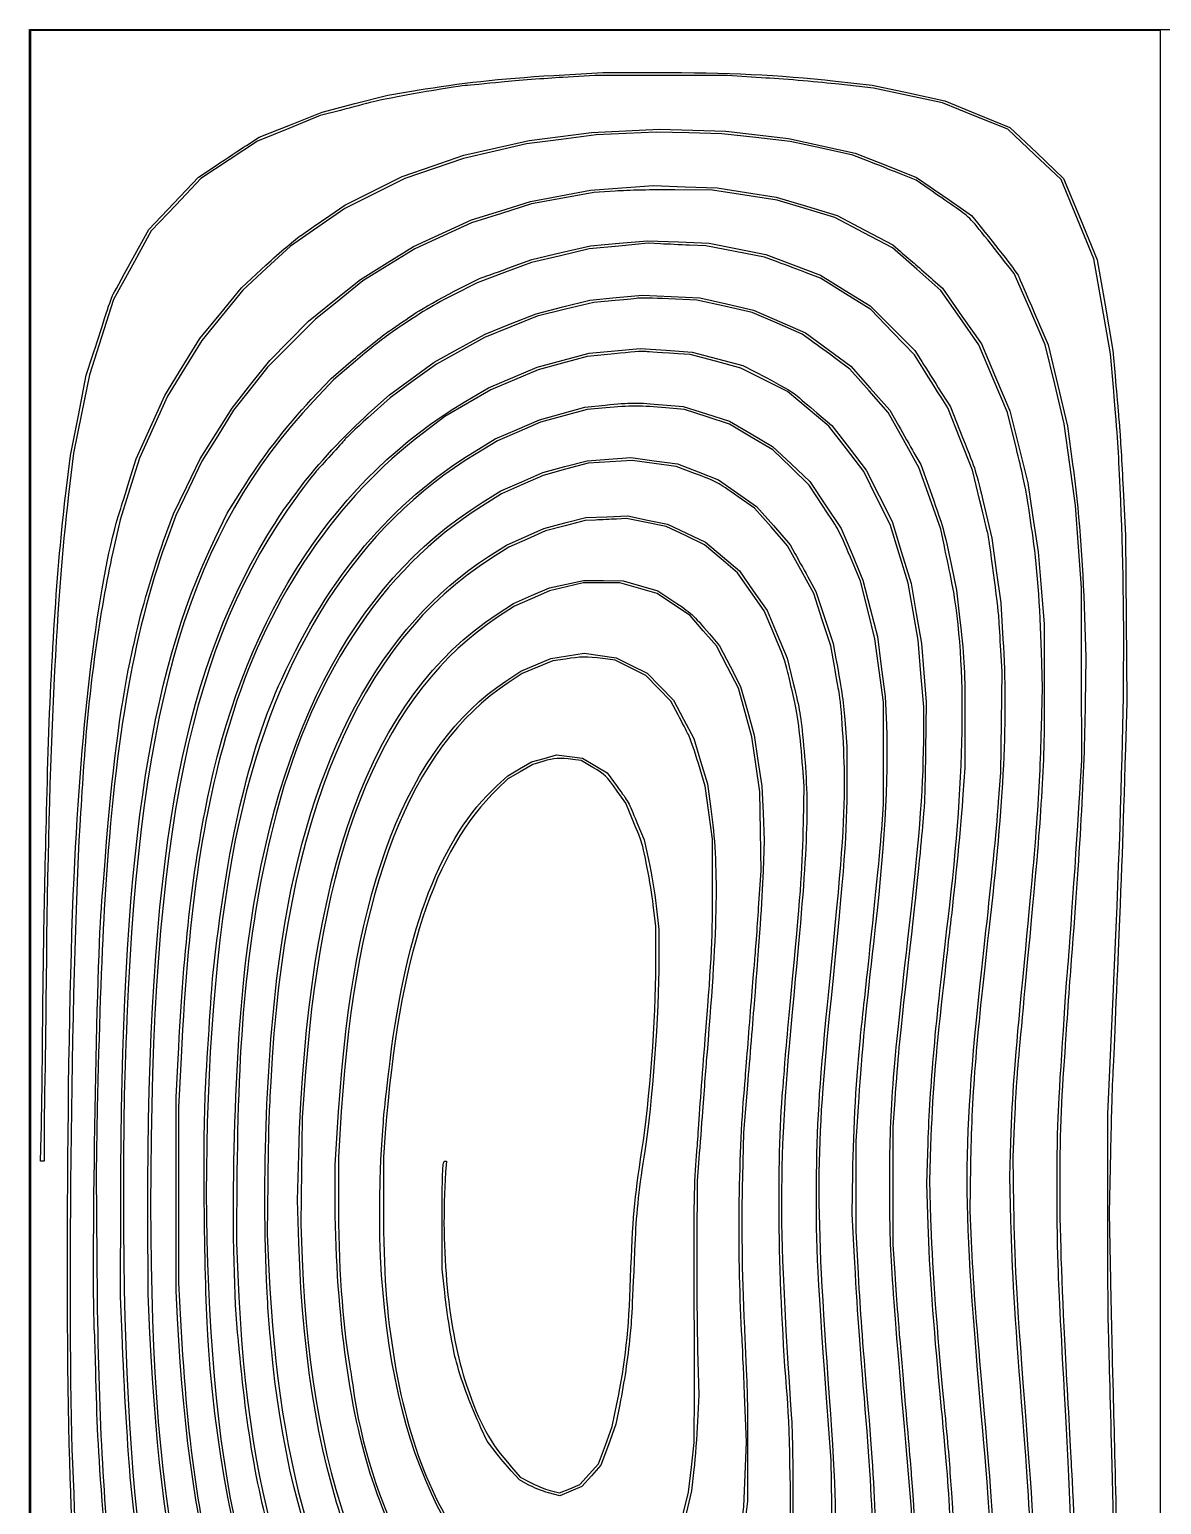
# Model space of a CAD drawing. Header units: millimetres. Extents: x 0 to 590, y -1 to 589.
# Drawn here: x 0.1 to 295.1, y 204.7 to 589.2 of the extents above; entities that cross this region are included whole.
import ezdxf

# ---------------------------------------------------------------- set-up
doc = ezdxf.new("R2010")
doc.units = ezdxf.units.MM
doc.layers.add('Image', color=7, linetype='CONTINUOUS')

msp = doc.modelspace()

# ---------------------------------------------------------------- linework, layer by layer
at = {"layer": 'Image', "color": 7}
for points in [[(0.145482, 294.206687), (0.145482, 589.206674), (295.145481, 589.206674), (590.145441, 589.206674), (590.145441, 294.206687), (590.145441, -0.7933), (295.145481, -0.7933), (0.145482, -0.7933)], [(294.850471, 294.206687), (294.850471, 588.911664), (147.645475, 588.911664), (0.440492, 588.911664), (0.440492, 294.206687), (0.440492, -0.49829), (147.645475, -0.49829), (294.850471, -0.49829)]]:
    msp.add_lwpolyline(points, close=True, dxfattribs=at)
for points in [[(192.04298, 576.563614), (182.01297, 577.181415), (164.75547, 577.198348), (147.497969, 577.215282), (139.09049, 576.712442)], [(139.532847, 577.419963), (149.562857, 577.998184), (162.985354, 577.998184)], [(56.686938, 558.987423), (59.981001, 561.100306), (68.191921, 564.382277), (76.402841, 567.664248), (84.957852, 569.890135), (93.512863, 572.116048), (103.247863, 573.700955)], [(210.185353, 575.744279), (219.772858, 574.693963), (229.212848, 572.660772), (238.652863, 570.627581), (247.12252, 567.158021), (255.592176, 563.68846), (262.619747, 557.023263), (269.647295, 550.358038), (274.010168, 539.781928), (278.373015, 529.205792), (280.423536, 517.38963), (282.47403, 505.573471), (283.052991, 498.935975)], [(282.599178, 495.986505), (281.865832, 504.689022), (279.695508, 517.079009), (277.525158, 529.469026), (273.247163, 539.777668), (268.969141, 550.086311), (262.042347, 556.643533), (255.115741, 563.200622), (246.589358, 566.630892), (238.062975, 570.061161), (229.065475, 571.983836), (220.067975, 573.90651), (211.070464, 574.926161)], [(81.15833, 568.121448), (75.883702, 566.747546), (67.735832, 563.412791), (59.587989, 560.078036), (52.206458, 555.222059), (44.824901, 550.366081), (38.337661, 543.539382), (31.850396, 536.712709), (26.945735, 527.780878), (22.041049, 518.849045), (18.901741, 509.04028), (15.762407, 499.231541), (13.699398, 488.980289), (11.636362, 478.729047), (10.332628, 467.961548)], [(218.556146, 554.944326), (214.684074, 556.440333), (206.510185, 558.239473), (198.33628, 560.038613), (189.437231, 561.030748), (180.538183, 562.022882), (171.983198, 562.229125), (163.428188, 562.435368), (155.610703, 562.08326), (147.793191, 561.731153), (138.730683, 560.561033), (129.668175, 559.390913), (121.473183, 557.503137), (113.27819, 555.615362), (105.596463, 552.973074), (97.914736, 550.33076), (90.139082, 546.440723), (82.363428, 542.55066), (75.253306, 537.653805), (68.143211, 532.756923), (61.948204, 526.991917), (55.753197, 521.226882), (50.384431, 514.673523), (45.015665, 508.120191), (40.552435, 500.859945), (36.089232, 493.599726), (32.44293, 485.543267), (28.796601, 477.486799), (26.275678, 469.439582), (23.754755, 461.392362), (21.852718, 452.950691)], [(78.388751, 540.716463), (82.302997, 543.408757), (89.793827, 547.154913), (97.284684, 550.901069), (105.317354, 553.668611), (113.350051, 556.436152), (121.868999, 558.339962), (130.387974, 560.243797), (138.500469, 561.297051), (146.612991, 562.35033), (155.462986, 562.77078), (164.312981, 563.191203), (172.972026, 562.937705), (181.631044, 562.684182), (189.787011, 561.759436), (197.942977, 560.834665), (206.626946, 558.91252), (215.310899, 556.990375), (223.315126, 553.826937), (231.319354, 550.663473), (234.901469, 548.178824)], [(26.71904, 528.862124), (31.267862, 537.105192), (37.734861, 543.9071), (44.20186, 550.709034), (48.797355, 553.791774)], [(234.643341, 547.544988), (231.223496, 549.937721), (226.825856, 551.693046)], [(35.099982, 455.95464), (37.642627, 462.975102), (41.113987, 470.11464), (44.585347, 477.254178), (48.753645, 483.891677), (52.921971, 490.529183), (57.827372, 496.72419), (62.7328, 502.919171), (67.797877, 508.039387), (72.862981, 513.159577), (79.636447, 518.608274), (86.409912, 524.056947), (93.312574, 528.351135), (100.215235, 532.645322), (107.779117, 536.098531), (115.342972, 539.551767), (123.012978, 541.93987), (130.682984, 544.327972), (138.500469, 545.811306), (146.317981, 547.294613), (154.534325, 547.908896), (162.750696, 548.523206), (171.054326, 548.225258), (179.357982, 547.927338), (187.027989, 546.730812), (194.697968, 545.534314), (202.655973, 543.142242), (210.613978, 540.750171), (217.85537, 536.933239), (225.096778, 533.11628), (227.154866, 531.329655)], [(152.807972, 547.072469), (147.202985, 546.680753), (139.09049, 545.201415), (130.977995, 543.72205), (123.146461, 541.253805), (115.314926, 538.78556), (107.953954, 535.421886), (100.592981, 532.058185), (93.807979, 527.856099), (87.022978, 523.653984), (80.827998, 518.688602), (74.632991, 513.723246), (68.412928, 507.436217), (62.192891, 501.149188), (57.759427, 495.544175), (53.325963, 489.939189), (49.183144, 483.301677), (45.040351, 476.664178), (41.63855, 469.584177), (38.236749, 462.504178), (35.716037, 455.547822)], [(257.332182, 479.909176), (254.995937, 489.349168), (251.262561, 498.164555), (247.529184, 506.979943), (242.571633, 514.094562), (237.614083, 521.209181), (231.348538, 526.746199), (225.082993, 532.283213), (217.560492, 536.220689), (210.03798, 540.158166), (202.51548, 542.437207), (194.992979, 544.716248), (186.585473, 546.029746), (178.177967, 547.343243), (168.295489, 547.403727)], [(242.043631, 543.228126), (245.603679, 540.762077), (247.200995, 538.803129)], [(164.607991, 533.326201), (161.362982, 533.485057), (153.692976, 532.746155), (146.02297, 532.007253), (138.500469, 530.23772), (130.977995, 528.46816), (123.897983, 525.840715), (116.817971, 523.213241), (110.32798, 519.876978)], [(124.805557, 526.982101), (131.023106, 529.286251), (138.670543, 531.045281), (146.317981, 532.804284), (153.770737, 533.480691), (161.223494, 534.157072), (169.258255, 533.816976), (177.292989, 533.476881), (184.667985, 532.000321), (192.04298, 530.523761), (199.166357, 527.867635), (206.289734, 525.211536), (212.736371, 521.182141), (219.182996, 517.152748), (225.02362, 511.36348), (230.864244, 505.574185), (232.337974, 503.214181)], [(195.24346, 528.545074), (191.658938, 529.874605), (184.033461, 531.343466), (176.407984, 532.812327), (172.130492, 532.989862)], [(26.145239, 471.501678), (27.932287, 477.254178), (31.658308, 485.514176), (35.384329, 493.774165), (39.963658, 501.212979), (44.542987, 508.651818), (49.965887, 515.278123), (55.38876, 521.904453), (61.716403, 527.740609)], [(273.969422, 391.704024), (274.346771, 398.784025), (274.332748, 421.204023), (274.318725, 443.62402), (273.508333, 454.391519), (272.697941, 465.159018), (271.246807, 475.779017), (269.795647, 486.399019), (267.316236, 496.724031), (264.836799, 507.049025), (260.813701, 516.305976), (256.79058, 525.562929), (255.467504, 527.220967)], [(233.353947, 500.251695), (230.772434, 504.36922), (225.073283, 510.281705), (219.374105, 516.194163), (212.815058, 520.304571), (206.255973, 524.414981), (202.541964, 525.815236)], [(235.548957, 523.983179), (238.062975, 521.742158), (243.132471, 514.501729), (248.20194, 507.261301), (251.900101, 498.554022), (255.598261, 489.846743), (257.943316, 480.452953), (260.288398, 471.059179), (261.649838, 462.061679), (263.011304, 453.064179), (263.770976, 443.624179), (264.530674, 434.184179), (264.571817, 418.69668)], [(88.589391, 489.191688), (93.924714, 494.01229), (99.766343, 498.236363), (105.607973, 502.46041), (112.245495, 506.139388), (118.882991, 509.81834), (125.523557, 512.460654), (132.164095, 515.102942), (139.15235, 516.885149), (146.140577, 518.667356), (153.014267, 519.323284), (159.887983, 519.979239), (167.35299, 519.63835), (174.817997, 519.297434), (181.807998, 517.673052), (188.797972, 516.048695), (195.582973, 513.083033), (202.367974, 510.117398), (208.267971, 505.770162), (214.167978, 501.422926), (219.249274, 495.681044), (224.330544, 489.939189), (226.603077, 485.956675)], [(152.807998, 518.554537), (147.203012, 518.078975), (139.82799, 516.288963), (132.452994, 514.498925), (125.585125, 511.724795), (118.717256, 508.950665), (112.457638, 505.461631), (106.197993, 501.972624), (100.150518, 497.599511), (94.103016, 493.226399), (88.299593, 487.963791)], [(203.990505, 507.985703), (201.482996, 509.785902), (194.993005, 512.61533), (188.502988, 515.444784), (181.275497, 517.046412), (174.048007, 518.648015), (166.673011, 518.988904)], [(261.966465, 515.456663), (265.599911, 507.049184), (268.124644, 496.42918), (270.649404, 485.809175), (271.987878, 475.926679)], [(9.608225, 468.256545), (10.789087, 478.139045), (12.870802, 488.611544), (14.952517, 499.084035), (16.56928, 504.099054)], [(152.631574, 504.688678), (145.433584, 503.961656), (139.078002, 502.227391), (132.722446, 500.493127), (126.540509, 497.895924), (120.358573, 495.298721), (114.386503, 491.798178), (108.414408, 488.297629), (102.780529, 484.035094)], [(113.867973, 492.285355), (119.767996, 495.772537), (126.110482, 498.487612), (132.452994, 501.20266), (139.237969, 503.013627), (146.02297, 504.824594), (152.660493, 505.457028), (159.297989, 506.089461), (166.08299, 505.600008), (172.867992, 505.110556), (179.452042, 503.363962), (186.036119, 501.617341), (192.13704, 498.460624)], [(233.179084, 406.159182), (233.179084, 412.649181), (232.468175, 421.351681), (231.75724, 430.054181), (230.427338, 437.489383), (229.09741, 444.924585), (226.74582, 452.534382), (224.39423, 460.144177), (221.001001, 467.076678), (217.607773, 474.009177), (213.051384, 479.909176), (208.494983, 485.809175), (203.071766, 490.33191), (197.648575, 494.854644), (191.594829, 497.895712), (185.541083, 500.93678), (178.909831, 502.708959), (172.278579, 504.481112), (169.181076, 504.665156)], [(73.588865, 492.723717), (78.739747, 498.199189), (84.503854, 503.145072)], [(85.10549, 502.75841), (79.352998, 497.844357), (74.242863, 492.416774)], [(238.49033, 454.834178), (237.629958, 458.964178), (234.781083, 467.017782), (231.932209, 475.071386), (227.917606, 482.210281), (223.903004, 489.349168), (218.933388, 495.015987), (213.963773, 500.682807), (210.230862, 503.434156)], [(236.969849, 495.829899), (240.127995, 490.80562), (243.299555, 482.846805)], [(247.82184, 466.339179), (245.926206, 474.304177), (242.685378, 482.458569), (239.444523, 490.61295), (237.689965, 493.37356)], [(116.053458, 479.144411), (121.483925, 482.474073), (127.263457, 484.960728), (133.042988, 487.447385), (138.942985, 489.110117), (144.842981, 490.772864), (150.152984, 491.301476)], [(150.302314, 490.58972), (145.434801, 490.124397), (139.3873, 488.485534), (133.339798, 486.846673), (127.734812, 484.422611), (122.129799, 481.998551), (116.524813, 478.608101)], [(165.197985, 491.394424), (170.507988, 490.929233), (176.555489, 489.008014), (182.602991, 487.086801), (188.207977, 483.812696), (193.81299, 480.538593), (198.638646, 475.946385), (203.464302, 471.354179), (207.55394, 465.250696), (211.643615, 459.147214), (214.493072, 452.418196), (217.342528, 445.68918), (219.22279, 438.314179), (221.103051, 430.939181), (222.122544, 423.12168), (223.142036, 415.304182), (223.454112, 407.929181)], [(207.014984, 464.850271), (203.348017, 470.441361), (198.621395, 475.02777), (193.894773, 479.614176), (188.249782, 482.972633), (182.604817, 486.33109), (176.704794, 488.221675), (170.804797, 490.112253), (165.937311, 490.583634)], [(205.368667, 489.277863), (209.260502, 485.96157), (213.738692, 480.132873), (218.21687, 474.304177), (221.567236, 467.613232), (224.917628, 460.922285), (227.401404, 452.863233), (229.885154, 444.804181), (231.237651, 436.98668), (232.590148, 429.169179), (233.218745, 421.499181), (233.847342, 413.829183), (233.665944, 401.291682)], [(173.737703, 473.383668), (168.705567, 475.308554), (162.970194, 476.088818), (157.234795, 476.869082), (151.482303, 476.506383), (145.729812, 476.143684), (139.860798, 474.556229), (133.991784, 472.968777), (128.587617, 470.586741), (123.183423, 468.204706), (117.936603, 464.902468)], [(118.145492, 465.882077), (123.012978, 468.915331), (128.470486, 471.33856), (133.927993, 473.761789), (139.680484, 475.284164), (145.432976, 476.806542), (151.150595, 477.218927), (156.868241, 477.63131), (162.950615, 476.797234), (169.032989, 475.963157), (174.368523, 473.905754), (179.704057, 471.848354), (184.667482, 468.356267), (189.630906, 464.864177), (194.008782, 459.884446), (198.38663, 454.904716), (199.615038, 452.656948)], [(230.631385, 478.876677), (232.387133, 475.779176), (235.252385, 467.814178)], [(48.46517, 456.467223), (51.694092, 463.094178), (55.540605, 469.289177)], [(285.134309, 469.498444), (285.732876, 457.193475), (285.909115, 435.510977), (286.085354, 413.828479), (285.73912, 401.880978)], [(209.891719, 423.26918), (208.976631, 428.57918), (206.745109, 435.364181), (204.51356, 442.14918), (201.118003, 448.400471), (197.722447, 454.651763), (193.408627, 459.539826), (189.094808, 464.427892), (184.817316, 467.42287)], [(119.796783, 451.793366), (124.48811, 454.79725), (129.355623, 456.972368), (134.223109, 459.147486), (139.680617, 460.575969), (145.138124, 462.004452), (150.595605, 462.199738), (156.053113, 462.395027), (161.214525, 461.338766), (166.375963, 460.282504), (171.324174, 457.937065), (176.272412, 455.591627), (180.707569, 451.846206), (185.142727, 448.100786), (188.760216, 442.912481), (192.377731, 437.72418), (194.98565, 431.529181), (197.593542, 425.334182), (199.179851, 418.84418)], [(193.845772, 432.367658), (191.614646, 437.631134), (188.142228, 442.598492), (184.66981, 447.565851), (180.376152, 451.227102), (176.082494, 454.888351), (171.083668, 457.266061), (166.084816, 459.643768), (160.922319, 460.672677), (155.759795, 461.701586), (153.104808, 461.589252)], [(248.98172, 464.716677), (250.89561, 456.604179), (252.067, 448.171903), (253.238363, 439.73963), (253.83693, 430.265158)], [(147.684606, 461.332307), (144.91942, 461.187696), (139.780867, 459.84882), (134.642315, 458.509944), (129.861056, 456.390925), (125.079797, 454.271904), (120.507321, 451.379156)], [(222.33929, 381.969183), (222.724815, 387.279183), (222.693461, 400.554183), (222.662082, 413.829183), (221.570543, 422.089181), (220.479005, 430.349181), (218.58435, 437.87168), (216.689695, 445.39418), (214.062568, 451.618649)], [(202.966065, 446.57418), (205.088711, 442.739179), (207.327536, 435.954181), (209.566361, 429.169179), (210.293277, 425.186682)], [(240.412766, 449.376678), (241.743673, 443.034179), (242.61902, 435.216681)], [(121.985178, 436.759186), (126.257987, 439.550122), (130.977995, 441.626215), (135.697976, 443.702308), (140.122974, 444.653932), (144.547971, 445.605559), (149.710468, 445.561532), (154.872991, 445.517505), (159.366833, 444.195388), (163.860675, 442.873268), (168.069323, 440.102281)], [(190.159994, 360.286685), (190.785336, 369.874185), (190.617696, 380.199184), (190.450083, 390.524183), (189.41207, 397.660345), (188.374056, 404.796504), (186.630902, 411.137736), (184.887774, 417.478964), (182.03001, 422.997929), (179.172245, 428.516897), (175.726021, 432.492751), (172.279823, 436.468602), (168.001828, 439.320607), (163.723833, 442.172611), (158.850076, 443.562145), (153.976319, 444.951681), (149.218687, 444.951681), (144.461029, 444.951681), (140.080429, 443.915972), (135.699802, 442.880263), (131.127326, 440.899177), (126.554823, 438.918091), (122.129826, 435.990452)], [(275.108824, 436.101681), (275.459264, 425.629181), (275.263367, 413.313465)], [(177.336883, 431.676681), (179.988273, 428.57918), (182.727557, 423.26918), (185.466815, 417.959181), (187.234496, 411.616682), (189.002177, 405.274183), (189.990925, 398.636684), (190.979673, 391.999182), (191.299475, 384.919184), (191.619277, 377.839185), (191.308338, 369.874185)], [(252.69266, 387.869182), (253.278739, 395.539183), (253.453681, 408.666683), (253.628624, 421.794181), (253.288131, 427.39918)], [(263.873026, 407.191682), (264.155733, 417.664181), (263.886519, 426.956681)], [(124.291498, 419.367904), (128.150525, 421.956627), (132.072232, 423.590466), (135.993939, 425.224305), (140.32837, 425.913011), (144.662827, 426.601718), (148.866553, 426.015148), (153.070306, 425.428577), (157.069615, 423.413444), (161.068924, 421.398311), (164.521049, 417.908746), (167.9732, 414.419183), (170.615964, 409.404183), (173.258728, 404.389183), (175.051042, 398.489184), (176.843383, 392.589182), (177.720423, 386.099183)], [(139.815713, 425.10923), (136.556655, 424.593814), (132.548958, 422.985475), (128.541262, 421.377134), (124.859161, 418.930656)], [(169.170519, 410.584182), (167.315472, 414.124183), (164.045143, 417.464333), (160.774787, 420.804483), (156.792279, 422.805495), (152.809771, 424.80651), (149.564788, 425.20915)], [(212.713828, 408.224181), (213.181929, 402.324182), (213.161027, 393.179184)], [(243.91868, 408.814183), (243.891719, 396.719182), (243.413247, 389.777532)], [(121.961762, 392.068818), (124.78394, 394.674093), (127.881444, 396.481449), (130.978947, 398.288804), (134.236709, 399.200051), (137.494471, 400.111297), (140.894393, 399.689532), (144.294341, 399.267765), (147.504213, 397.339744), (150.714086, 395.41172), (153.290042, 391.880078)], [(133.957997, 398.431153), (131.274778, 397.635622), (128.029769, 395.736155), (124.784787, 393.836685), (122.140144, 391.295433)], [(146.911362, 396.865748), (143.913236, 398.640184), (141.723994, 398.924326)], [(178.147964, 366.629184), (178.116134, 378.134185), (177.171413, 385.066684), (176.226665, 391.999182), (174.450676, 397.899182)], [(201.829574, 382.411683), (202.003802, 391.999182), (201.656616, 396.719182)], [(157.303666, 383.272285), (155.552838, 387.525388), (153.325655, 390.647286)], [(158.433225, 382.501138), (160.312137, 377.939933), (161.522897, 372.441543)], [(163.361169, 345.536686), (163.368312, 355.419185), (162.715321, 361.024185)], [(163.450069, 360.75341), (164.166428, 354.563663), (164.166428, 346.731425)], [(281.14434, 281.374025), (281.155452, 306.449037), (282.539779, 337.129029)], [(38.723821, 253.201695), (38.34798, 260.429185), (38.34798, 285.651702), (38.34798, 310.874193), (38.870109, 320.904176)], [(39.626553, 321.199187), (38.980969, 308.219178), (38.994198, 285.356692), (39.007428, 262.494205), (39.502595, 252.797782)], [(72.105691, 317.511689), (71.225078, 305.564191), (71.045717, 291.699177), (70.866382, 277.834191), (71.217934, 268.689186)], [(187.162053, 312.939186), (186.255511, 301.729187), (185.953278, 290.0767)], [(17.814198, 307.924194), (17.473891, 291.109183), (17.667989, 268.689186)], [(216.229558, 310.912901), (215.495498, 299.446627), (215.495498, 287.692645), (215.495498, 275.938689), (216.091499, 264.938929)], [(225.627479, 310.136693), (225.127337, 303.204187), (225.11305, 287.864201), (225.098762, 272.524189), (225.611921, 265.001688)], [(79.79644, 285.377329), (79.79644, 293.215478), (80.685493, 307.053266)], [(81.408388, 307.186695), (80.654352, 295.239197), (80.643768, 284.324182)], [(3.992523, 303.27782), (3.980352, 294.206554), (3.505028, 294.206554), (3.029678, 294.206554), (3.207822, 300.770311)], [(92.856829, 301.581682), (92.367694, 295.239197), (92.375631, 281.964178)], [(256.762401, 303.386881), (256.416723, 295.309576), (256.588755, 282.441883)], [(234.319174, 277.638029), (233.970373, 288.356855), (234.316078, 298.878011)], [(234.984971, 298.189195), (234.694988, 289.04419), (234.970101, 279.161685)], [(255.891816, 278.866701), (255.585032, 290.224178), (255.899198, 299.0742)], [(281.849296, 296.565976), (281.505364, 280.783501), (281.845962, 263.231017)], [(70.335628, 272.966704), (69.985267, 284.029198), (70.311419, 295.829191)], [(108.461504, 294.206687), (108.794429, 294.206687), (108.592684, 291.336645)], [(174.596171, 294.944186), (174.122196, 289.04419), (174.046234, 272.819199)], [(245.380318, 293.255774), (245.207386, 281.242368), (245.554969, 273.343286)], [(54.216603, 291.404194), (54.057695, 272.819199), (54.397737, 264.559199)], [(62.250359, 288.749179), (62.119628, 275.179203), (62.530235, 265.886693)], [(214.878305, 273.999188), (214.530828, 280.489179), (214.699791, 291.109183)], [(24.272439, 249.071681), (23.893, 258.954186), (23.920966, 284.029198)], [(31.539748, 249.366692), (31.057228, 259.54418), (31.015106, 280.489179)], [(108.343949, 259.986696), (107.675982, 266.034198), (107.68683, 279.30919)], [(174.257742, 244.941694), (174.545185, 233.289206), (174.230834, 226.343894)], [(119.47788, 186.653458), (122.527389, 183.382705), (126.030101, 180.803176), (129.532814, 178.223674), (133.125988, 176.631306), (136.719162, 175.038937), (140.422508, 174.413251), (144.125828, 173.787591), (147.936437, 174.446826), (151.747045, 175.106089), (155.259733, 177.205161), (158.772421, 179.304206), (161.759963, 182.844199), (164.747479, 186.384191), (166.955798, 191.546688), (169.164116, 196.709185), (170.511771, 202.314198), (171.8594, 207.919184), (172.627565, 214.409201), (173.395729, 220.899192), (173.418748, 234.469195)], [(153.959676, 230.781697), (152.926293, 225.6192), (150.998301, 220.309198), (149.070282, 214.999196), (146.565869, 212.196703), (144.061429, 209.394183), (141.208083, 208.183026), (138.354737, 206.97187), (135.404738, 207.778981)], [(135.811244, 208.385221), (138.282638, 207.722413), (140.921407, 208.82898), (143.560202, 209.935521), (145.995295, 212.631678), (148.430387, 215.327861), (150.215161, 220.17852), (151.999908, 225.029206), (153.206408, 230.929202)], [(167.574499, 158.768756), (170.214803, 160.653304), (173.435682, 164.795911), (176.656587, 168.938519), (179.245773, 174.416346), (181.834959, 179.8942), (183.312815, 186.089207), (184.790672, 192.284188), (185.560318, 198.184184), (186.329991, 204.084207), (186.659159, 212.572808), (186.988328, 221.061408), (186.48083, 233.370301)], [(209.379882, 193.464203), (209.212719, 204.821707), (209.045581, 216.179184), (207.855829, 232.551707)], [(121.496916, 218.539188), (119.443194, 221.194203), (117.786584, 224.734195)], [(229.857849, 174.584225), (230.323701, 179.894227), (230.150848, 191.69422), (229.97797, 203.494213), (228.489027, 220.899219)], [(187.288947, 218.096699), (187.254895, 205.559207), (186.345946, 198.6267), (185.436996, 191.694193), (183.950964, 185.612402), (182.464905, 179.53061), (179.953877, 174.171395), (177.442823, 168.812181), (175.007915, 165.686843)], [(282.657809, 170.896542), (282.811374, 193.759028), (282.19508, 218.244046)], [(130.135191, 209.868634), (127.815642, 211.151149), (125.683153, 213.517661)], [(125.764592, 214.47376), (128.015085, 211.883357), (130.677455, 210.465666)], [(173.296087, 213.821694), (172.675745, 208.24478), (171.241571, 202.329491), (169.807397, 196.414201), (167.558201, 191.104199), (165.309005, 185.794197), (164.304488, 184.665802)], [(199.083093, 209.541688), (199.083093, 197.299206), (198.415205, 190.809189), (197.747344, 184.319198), (196.168417, 177.239186), (194.589516, 170.159201), (192.242873, 164.169934), (189.896204, 158.180667), (186.413811, 152.959935), (182.931418, 147.739203), (178.893956, 144.141452), (174.85652, 140.543701), (170.026896, 138.055559), (165.197271, 135.567418), (160.182279, 134.62431), (155.167261, 133.681203), (150.299774, 133.874772), (145.432288, 134.068341), (140.181023, 135.542864), (134.929759, 137.017361), (130.104103, 139.326035), (125.278473, 141.63471), (121.490381, 144.217731)]]:
    msp.add_lwpolyline(points, dxfattribs=at)
for points in [[(103.247863, 573.700955), (114.363564, 575.510652), (124.583677, 576.558164), (139.532847, 577.419963)], [(162.985354, 577.998184), (182.576242, 577.998184), (195.033619, 577.404168), (210.185353, 575.744279)], [(113.720494, 574.576567), (110.296521, 574.270629), (93.012959, 571.234403), (89.677992, 570.352997)], [(123.160484, 575.478743), (119.023115, 575.076788), (114.775097, 574.670785), (113.720494, 574.576567)], [(139.09049, 576.712442), (134.466367, 576.435873), (127.297852, 575.880725), (123.160484, 575.478743)], [(211.070464, 574.926161), (206.121856, 575.486972), (197.55949, 576.22381), (192.04298, 576.563614)], [(89.677992, 570.352997), (87.893246, 569.881298), (84.059407, 568.877098), (81.15833, 568.121448)], [(48.797355, 553.791774), (51.324893, 555.487277), (54.875178, 557.825321), (56.686938, 558.987423)], [(226.825856, 551.693046), (224.407141, 552.658458), (220.685777, 554.121551), (218.556146, 554.944326)], [(168.295489, 547.403727), (162.421554, 547.439658), (156.139446, 547.305276), (152.807972, 547.072469)], [(240.865706, 543.234767), (239.324323, 544.289396), (236.524264, 546.229004), (234.643341, 547.544988)], [(234.901469, 548.178824), (236.871635, 546.812278), (240.085608, 544.58446), (242.043631, 543.228126)], [(249.848283, 534.336512), (245.2276, 540.206267), (245.083879, 540.348666), (240.865706, 543.234767)], [(71.259289, 535.800452), (73.027684, 537.023515), (76.235942, 539.235696), (78.388751, 540.716463)], [(247.200995, 538.803129), (252.439666, 532.378437), (257.504373, 525.788222), (257.888336, 524.896682)], [(61.716403, 527.740609), (65.486239, 531.217577), (69.343758, 534.47563), (71.259289, 535.800452)], [(172.130492, 532.989862), (169.777844, 533.087494), (166.392738, 533.238862), (164.607991, 533.326201)], [(227.154866, 531.329655), (228.286832, 530.347019), (230.072929, 528.796296), (231.123959, 527.883616)], [(255.467504, 527.220967), (254.739821, 528.132906), (252.211171, 531.334894), (249.848283, 534.336512)], [(21.786969, 519.881555), (21.997763, 520.287161), (24.217194, 524.328436), (26.71904, 528.862124)], [(117.869849, 524.455172), (118.264819, 524.577727), (121.385897, 525.714826), (124.805557, 526.982101)], [(202.541964, 525.815236), (200.499275, 526.585411), (197.214949, 527.813819), (195.24346, 528.545074)], [(231.123959, 527.883616), (232.17499, 526.970909), (234.166244, 525.215716), (235.548957, 523.983179)], [(100.301886, 515.02407), (102.760077, 516.714493), (116.233613, 523.947566), (117.869849, 524.455172)], [(257.888336, 524.896682), (258.132917, 524.328807), (259.968067, 520.080813), (261.966465, 515.456663)], [(19.794868, 514.129037), (20.679714, 516.887292), (21.576176, 519.475922), (21.786969, 519.881555)], [(110.32798, 519.876978), (104.418644, 516.839217), (101.73987, 515.183481), (93.217985, 509.301397)], [(158.8555, 519.179933), (158.612136, 519.097515), (155.890764, 518.816078), (152.807998, 518.554537)], [(166.673011, 518.988904), (162.616763, 519.176388), (159.098863, 519.262351), (158.8555, 519.179933)], [(16.56928, 504.099054), (17.458518, 506.857282), (18.910022, 511.370782), (19.794868, 514.129037)], [(93.955485, 510.643284), (95.983622, 512.047057), (98.839508, 514.018415), (100.301886, 515.02407)], [(84.503854, 503.145072), (87.674144, 505.865306), (91.927348, 509.239511), (93.955485, 510.643284)], [(93.217985, 509.301397), (91.919992, 508.405465), (88.269351, 505.461129), (85.10549, 502.75841)], [(210.230862, 503.434156), (208.177801, 504.947414), (205.369619, 506.995606), (203.990505, 507.985703)], [(160.449059, 505.289599), (160.108355, 505.358973), (156.590455, 505.088542), (152.631574, 504.688678)], [(169.181076, 504.665156), (162.638988, 505.053855), (161.048446, 505.1676), (160.449059, 505.289599)], [(232.337974, 503.214181), (233.148525, 501.916188), (235.232859, 498.59326), (236.969849, 495.829899)], [(237.689965, 493.37356), (236.724977, 494.891898), (234.773754, 497.987073), (233.353947, 500.251695)], [(192.13704, 498.460624), (195.618216, 496.65942), (198.933365, 494.722141), (199.857396, 493.949055)], [(283.052991, 498.935975), (283.371417, 495.28536), (283.69995, 491.501977), (283.783029, 490.528469)], [(74.242863, 492.416774), (42.051247, 458.225265), (28.926776, 414.844778), (25.521245, 331.376689)], [(47.060392, 391.114183), (56.951733, 437.176061), (80.20374, 472.388096), (113.867973, 492.285355)], [(55.540605, 469.289177), (60.538319, 477.33822), (66.963276, 485.68062), (73.588865, 492.723717)], [(199.857396, 493.949055), (200.748089, 493.203856), (203.228161, 491.101847), (205.368667, 489.277863)], [(284.377972, 469.663906), (283.903468, 480.136154), (283.776336, 482.017302), (282.599178, 495.986505)], [(70.858736, 470.026677), (75.028199, 475.642072), (82.33898, 483.544257), (88.589391, 489.191688)], [(150.152984, 491.301476), (156.791776, 491.962378), (158.588456, 491.973464), (165.197985, 491.394424)], [(165.937311, 490.583634), (159.823398, 491.175719), (156.446098, 491.177016), (150.302314, 490.58972)], [(283.783029, 490.528469), (283.866135, 489.554961), (284.069494, 487.193584), (284.234938, 485.280943)], [(88.299593, 487.963791), (85.107712, 485.069353), (82.452698, 482.584897), (82.399596, 482.442776)], [(226.603077, 485.956675), (227.852969, 483.766301), (229.665708, 480.580302), (230.631385, 478.876677)], [(284.234938, 485.280943), (284.400382, 483.368302), (284.805088, 476.266176), (285.134309, 469.498444)], [(102.780529, 484.035094), (80.202126, 466.952504), (62.923115, 441.618584), (53.286831, 411.469182)], [(82.399596, 482.442776), (82.346468, 482.300658), (80.975503, 480.7455), (79.352998, 478.986876)], [(243.299555, 482.846805), (247.013326, 473.527389), (246.56753, 474.94985), (248.98172, 464.716677)], [(116.524813, 478.608101), (85.753745, 459.994764), (64.510588, 426.959795), (54.760534, 382.559209)], [(65.868694, 419.876682), (78.165178, 446.650705), (94.477217, 465.915065), (116.053458, 479.144411)], [(79.352998, 478.986876), (77.730494, 477.228249), (75.857059, 475.189705), (75.189806, 474.456775)], [(260.139331, 467.224178), (259.880331, 469.008928), (258.617104, 474.717178), (257.332182, 479.909176)], [(75.189806, 474.456775), (74.522554, 473.723848), (72.124317, 470.601928), (69.86041, 467.519178)], [(184.817316, 467.42287), (179.234158, 471.332025), (179.561288, 471.156027), (173.737703, 473.383668)], [(271.987878, 475.926679), (273.577257, 464.191678), (274.609767, 451.016325), (275.108824, 436.101681)], [(23.743378, 463.831678), (24.081515, 464.886304), (25.162365, 468.337802), (26.145239, 471.501678)], [(66.683585, 464.421677), (67.353536, 465.314053), (69.232342, 467.836302), (70.858736, 470.026677)], [(282.539779, 337.129029), (285.577883, 404.460078), (285.989072, 434.108728), (284.377972, 469.663906)], [(10.332628, 467.961548), (6.900585, 439.616456), (4.973519, 396.645197), (4.419137, 336.096554)], [(4.873824, 395.834051), (5.627992, 423.354908), (7.301111, 448.948802), (9.608225, 468.256545)], [(69.86041, 467.519178), (41.9615, 429.529592), (31.72755, 379.930111), (31.713368, 282.63704)], [(56.36285, 345.094186), (63.058026, 403.990226), (83.753046, 444.44992), (118.145492, 465.882077)], [(235.252385, 467.814178), (238.311842, 459.309372), (238.378517, 459.071122), (240.412766, 449.376678)], [(249.872202, 457.959907), (249.787112, 458.187755), (248.86443, 461.958428), (247.82184, 466.339179)], [(261.494236, 458.079178), (261.008038, 461.324179), (260.398332, 465.439429), (260.139331, 467.224178)], [(11.952936, 372.234183), (13.970913, 412.580982), (18.438085, 447.28543), (23.743378, 463.831678)], [(62.009085, 457.114923), (63.910116, 460.241263), (66.01366, 463.529304), (66.683585, 464.421677)], [(117.936603, 464.902468), (91.819318, 448.464731), (72.867744, 419.382353), (63.604681, 381.526683)], [(153.104808, 461.589252), (151.644546, 461.527469), (149.205458, 461.411844), (147.684606, 461.332307)], [(214.062568, 451.618649), (210.87663, 459.167161), (211.457258, 458.077064), (207.014984, 464.850271)], [(252.782724, 435.806681), (252.621567, 438.545338), (250.178669, 457.13936), (249.872202, 457.959907)], [(263.886519, 426.956681), (263.549017, 438.606454), (262.640041, 450.431678), (261.494236, 458.079178)], [(35.716037, 455.547822), (27.069639, 431.686436), (22.09759, 402.091314), (19.6376, 359.844185)], [(23.920966, 284.029198), (24.019153, 372.069398), (30.901124, 420.419337), (48.46517, 456.467223)], [(27.740411, 430.791681), (29.135162, 437.28331), (32.481638, 448.725166), (35.099982, 455.95464)], [(31.015106, 280.489179), (30.832464, 371.311563), (39.350116, 419.851163), (62.009085, 457.114923)], [(240.2501, 446.42668), (239.755408, 448.779305), (238.963511, 452.562679), (238.49033, 454.834178)], [(21.852718, 452.950691), (18.446816, 437.834405), (15.546586, 416.74256), (14.317755, 398.152959)], [(120.507321, 451.379156), (85.775785, 429.406598), (66.449878, 383.528283), (62.998177, 314.856701)], [(65.953546, 351.731685), (73.142804, 399.254277), (91.751003, 433.835559), (119.796783, 451.793366)], [(199.615038, 452.656948), (200.290651, 451.420674), (201.798618, 448.68343), (202.966065, 446.57418)], [(239.537074, 357.336687), (244.208134, 396.331861), (244.449249, 426.456483), (240.2501, 446.42668)], [(168.069323, 440.102281), (172.487177, 437.19356), (173.061402, 436.671495), (177.336883, 431.676681)], [(70.311419, 295.829191), (72.350933, 369.618034), (89.090935, 415.273102), (121.985178, 436.759186)], [(122.129826, 435.990452), (92.913053, 416.660275), (76.558734, 377.926157), (72.105691, 317.511689)], [(242.61902, 435.216681), (243.860657, 424.127885), (243.948816, 422.336609), (243.91868, 408.814183)], [(253.288131, 427.39918), (253.100859, 430.481931), (252.873423, 434.265306), (252.782724, 435.806681)], [(26.373018, 424.449182), (26.689327, 425.909431), (27.304642, 428.763555), (27.740411, 430.791681)], [(197.785629, 421.566028), (197.075937, 424.629474), (196.768095, 425.47349), (193.845772, 432.367658)], [(253.83693, 430.265158), (255.123652, 409.897641), (254.07823, 388.346501), (250.1561, 354.386686)], [(19.921921, 373.648275), (21.554004, 394.846843), (23.811481, 412.623964), (26.373018, 424.449182)], [(149.564788, 425.20915), (145.279279, 425.740896), (143.708025, 425.724794), (139.815713, 425.10923)], [(211.108855, 416.484181), (210.942723, 417.295431), (210.395009, 420.34868), (209.891719, 423.26918)], [(210.293277, 425.186682), (211.930476, 416.217008), (212.266444, 413.862547), (212.713828, 408.224181)], [(47.955107, 342.586687), (51.434906, 376.003258), (57.258227, 401.128474), (65.868694, 419.876682)], [(80.685493, 307.053266), (84.461071, 365.819345), (98.545873, 402.097151), (124.291498, 419.367904)], [(199.283912, 415.303653), (198.789617, 417.324474), (198.115379, 420.142543), (197.785629, 421.566028)], [(124.859161, 418.930656), (99.325944, 401.965687), (85.07747, 365.322478), (81.408388, 307.186695)], [(199.179851, 418.84418), (200.965656, 411.538037), (201.073633, 410.885963), (201.891222, 402.471682)], [(201.656616, 396.719182), (201.053419, 404.920305), (200.212388, 411.507758), (199.283912, 415.303653)], [(212.540738, 393.747478), (212.534388, 400.745649), (211.735981, 413.421812), (211.108855, 416.484181)], [(264.571817, 418.69668), (264.611163, 403.886308), (264.491595, 398.905837), (263.859955, 389.049184)], [(53.286831, 411.469182), (45.593594, 387.399028), (41.609657, 361.072423), (39.626553, 321.199187)], [(275.263367, 413.313465), (274.968409, 394.77087), (273.896291, 375.445979), (271.405028, 343.766687)], [(171.850113, 405.421683), (171.396591, 406.314056), (170.190779, 408.637182), (169.170519, 410.584182)], [(223.454112, 407.929181), (224.039, 394.10662), (222.877453, 374.577146), (220.059058, 350.846685)], [(174.450676, 397.899182), (173.473861, 401.144182), (172.303609, 404.529307), (171.850113, 405.421683)], [(229.48304, 355.714185), (232.277728, 380.265941), (233.180328, 392.585168), (233.179084, 406.159182)], [(258.700871, 338.309187), (262.843161, 381.676723), (263.375715, 388.769334), (263.873026, 407.191682)], [(201.891222, 402.471682), (203.377651, 387.173519), (202.987946, 376.312807), (199.710764, 341.701688)], [(233.665944, 401.291682), (233.566169, 394.396059), (233.422712, 388.156808), (233.347121, 387.426683)], [(285.73912, 401.880978), (285.046018, 377.962786), (284.788261, 370.862033), (283.640102, 344.060983)], [(14.317755, 398.152959), (14.155381, 395.696623), (13.761707, 389.789248), (13.442937, 385.025459)], [(141.723994, 398.924326), (138.26417, 399.373376), (136.828461, 399.282204), (133.957997, 398.431153)], [(153.325655, 390.647286), (150.333959, 394.840837), (150.335969, 394.838889), (146.911362, 396.865748)], [(3.547732, 326.066557), (3.749556, 349.440015), (4.082482, 366.955548), (4.873824, 395.834051)], [(208.529935, 339.341687), (211.874199, 372.563164), (212.551824, 381.755207), (212.540738, 393.747478)], [(213.161027, 393.179184), (213.129647, 379.531833), (212.521502, 371.230365), (209.02251, 336.686688)], [(38.870109, 320.904176), (40.474727, 351.729073), (42.700984, 370.813329), (47.060392, 391.114183)], [(122.140144, 391.295433), (105.551034, 375.354801), (96.379412, 347.256112), (92.856829, 301.581682)], [(94.110054, 320.313785), (98.311188, 355.176136), (107.420739, 378.645254), (121.961762, 392.068818)], [(153.290042, 391.880078), (156.387599, 387.633317), (156.112247, 388.135448), (158.433225, 382.501138)], [(243.413247, 389.777532), (242.914057, 382.535185), (241.288166, 365.747547), (240.265763, 357.279026)], [(263.859955, 389.049184), (263.229056, 379.203962), (262.865201, 374.941852), (260.346765, 347.896687)], [(270.809874, 345.536527), (271.07795, 347.800344), (273.571118, 384.230611), (273.969422, 391.704024)], [(13.442937, 385.025459), (11.131034, 350.47666), (9.915089, 252.452183), (11.339314, 215.441526)], [(177.720423, 386.099183), (179.762504, 370.987946), (179.530226, 356.354329), (176.713684, 322.674186)], [(233.347121, 387.426683), (233.271556, 386.69656), (232.998426, 383.444185), (232.740167, 380.199184)], [(249.403916, 354.239186), (250.852166, 367.264062), (252.068905, 379.70635), (252.69266, 387.869182)], [(54.760534, 382.559209), (43.992283, 333.521877), (43.313601, 250.454023), (53.286699, 202.166719)], [(63.604681, 381.526683), (57.188536, 355.305594), (54.546115, 329.939215), (54.216603, 291.404194)], [(159.392022, 378.134185), (159.20639, 378.620934), (158.266643, 380.93308), (157.303666, 383.272285)], [(198.996389, 341.701688), (201.276806, 365.91751), (201.619283, 370.838668), (201.829574, 382.411683)], [(218.58353, 344.061687), (220.438285, 361.108349), (221.884498, 375.705242), (222.33929, 381.969183)], [(162.715321, 361.024185), (162.117151, 366.158731), (160.205404, 376.001416), (159.392022, 378.134185)], [(232.740167, 380.199184), (232.296037, 374.619106), (230.862128, 361.222799), (228.177374, 337.571688)], [(18.880204, 360.139185), (18.968548, 361.274936), (19.437337, 367.354026), (19.921921, 373.648275)], [(11.200779, 201.134209), (9.348986, 233.615411), (9.766155, 328.512482), (11.952936, 372.234183)], [(161.522897, 372.441543), (162.225418, 369.251255), (163.034408, 364.344838), (163.450069, 360.75341)], [(191.308338, 369.874185), (190.971841, 361.254454), (190.380471, 352.483927), (188.971194, 335.211686)], [(176.403539, 328.131688), (177.908516, 346.715621), (178.18609, 352.841617), (178.147964, 366.629184)], [(17.098579, 249.514197), (16.250616, 261.720299), (17.562949, 343.206188), (18.880204, 360.139185)], [(19.6376, 359.844185), (18.905445, 347.270413), (18.209326, 327.448769), (17.814198, 307.924194)], [(189.090283, 345.831686), (189.334679, 348.508811), (189.816062, 355.013561), (190.159994, 360.286685)], [(224.321257, 287.716696), (224.32893, 307.940863), (224.897202, 315.426746), (229.48304, 355.714185)], [(234.316078, 298.878011), (234.803679, 313.717194), (236.244388, 329.848577), (239.537074, 357.336687)], [(240.265763, 357.279026), (239.938738, 354.57019), (239.481723, 350.58769), (239.250187, 348.429029)], [(248.106426, 229.454203), (243.069632, 287.489392), (243.181815, 298.280317), (249.403916, 354.239186)], [(250.1561, 354.386686), (246.76348, 325.0117), (245.628259, 310.480546), (245.380318, 293.255774)], [(61.948151, 263.231705), (60.618858, 292.718829), (62.152542, 326.606333), (65.953546, 351.731685)], [(220.059058, 350.846685), (218.435919, 337.17998), (216.857282, 320.718254), (216.229558, 310.912901)], [(164.166428, 346.731425), (164.166428, 332.865981), (162.381126, 308.770729), (160.474379, 296.861701)], [(239.250187, 348.429029), (239.018623, 346.270365), (238.497103, 341.583686), (238.091232, 338.014187)], [(260.346765, 347.896687), (258.903912, 332.401812), (257.642406, 318.595819), (257.543425, 317.216678)], [(45.952211, 311.611692), (46.273706, 318.851751), (47.56818, 338.871083), (47.955107, 342.586687)], [(54.571462, 247.449203), (52.304036, 269.431262), (53.178167, 317.079386), (56.36285, 345.094186)], [(159.750744, 297.00918), (161.807033, 310.237896), (163.350559, 330.984288), (163.361169, 345.536686)], [(187.620655, 327.689188), (188.184535, 334.990437), (188.845861, 343.154563), (189.090283, 345.831686)], [(216.67345, 326.361689), (216.991373, 329.363313), (217.850925, 337.328311), (218.58353, 344.061687)], [(268.274213, 307.334041), (268.631692, 314.589842), (270.527431, 343.151364), (270.809874, 345.536527)], [(271.405028, 343.766687), (271.168993, 340.765063), (270.7718, 335.189562), (270.522431, 331.376689)], [(283.640102, 344.060983), (282.997138, 329.052859), (282.408572, 315.777848), (282.33216, 314.560976)], [(199.710764, 341.701688), (195.138235, 293.410317), (195.043673, 282.260458), (198.737494, 226.946694)], [(196.923484, 318.691678), (197.093347, 321.044326), (198.026162, 331.398813), (198.996389, 341.701688)], [(205.262384, 290.814199), (205.464552, 305.735191), (206.106219, 315.264715), (208.529935, 339.341687)], [(4.419137, 336.096554), (4.327777, 326.11818), (4.197099, 316.692936), (4.128784, 315.151553)], [(188.971194, 335.211686), (188.474757, 329.127312), (187.660634, 319.104692), (187.162053, 312.939186)], [(209.02251, 336.686688), (204.893184, 295.920128), (204.838812, 284.015942), (208.547503, 232.699185)], [(228.177374, 337.571688), (226.909888, 326.405874), (226.424139, 321.179766), (225.627479, 310.136693)], [(238.091232, 338.014187), (236.226528, 321.615059), (235.386106, 310.840114), (234.984971, 298.189195)], [(255.899198, 299.0742), (256.395424, 313.054148), (256.711813, 317.484648), (258.700871, 338.309187)], [(25.521245, 331.376689), (24.769617, 312.954638), (24.631108, 305.681083), (24.630922, 284.619192)], [(270.522431, 331.376689), (270.273061, 327.563813), (270.002762, 323.58131), (269.9218, 322.526681)], [(174.497137, 302.614192), (174.911051, 309.017717), (175.571081, 317.852208), (176.403539, 328.131688)], [(186.446858, 312.791681), (186.528561, 313.684068), (187.056775, 320.387948), (187.620655, 327.689188)], [(3.207822, 300.770311), (3.305824, 304.380365), (3.458779, 315.763693), (3.547732, 326.066557)], [(214.699791, 291.109183), (214.878913, 302.367865), (215.71632, 317.32529), (216.67345, 326.361689)], [(92.044188, 299.796274), (92.503584, 306.698327), (92.677732, 308.427749), (94.110054, 320.313785)], [(176.713684, 322.674186), (176.398274, 318.902762), (175.967003, 313.269492), (175.527954, 307.186695)], [(269.9218, 322.526681), (268.098239, 298.775829), (268.170655, 278.098033), (270.207497, 240.959186)], [(196.480254, 312.939186), (196.554153, 313.750452), (196.753622, 316.339056), (196.923484, 318.691678)], [(257.543425, 317.216678), (257.444418, 315.837564), (257.305988, 313.979052), (257.235768, 313.086691)], [(4.128784, 315.151553), (4.060442, 313.61017), (3.999138, 308.266989), (3.992523, 303.27782)], [(46.773213, 246.121683), (45.768299, 259.700099), (45.301283, 296.952109), (45.952211, 311.611692)], [(62.998177, 314.856701), (62.839136, 311.692814), (62.635248, 307.577564), (62.545051, 305.711696)], [(185.833421, 248.039198), (184.623958, 268.435953), (184.882297, 295.705234), (186.446858, 312.791681)], [(197.645374, 232.551707), (195.265473, 261.274132), (194.786154, 294.344376), (196.480254, 312.939186)], [(257.235768, 313.086691), (257.165547, 312.194305), (256.952531, 307.829394), (256.762401, 303.386881)], [(282.33216, 314.560976), (282.255749, 313.344105), (282.038473, 305.246347), (281.849296, 296.565976)], [(62.545051, 305.711696), (62.454881, 303.845828), (62.322272, 296.212678), (62.250359, 288.749179)], [(175.527954, 307.186695), (175.27615, 303.698322), (174.856864, 298.189195), (174.596171, 294.944186)], [(268.268921, 265.296539), (267.83048, 275.906595), (267.833311, 298.384087), (268.274213, 307.334041)], [(174.059648, 296.714196), (174.142939, 297.525435), (174.339816, 300.180449), (174.497137, 302.614192)], [(126.223618, 179.746087), (101.138499, 198.204213), (88.28676, 243.344087), (92.044188, 299.796274)], [(156.791141, 263.674194), (157.320599, 279.247013), (157.761262, 284.210226), (159.750744, 297.00918)], [(160.474379, 296.861701), (159.035125, 287.872509), (158.255848, 280.767997), (157.971289, 274.041627)], [(173.356545, 266.624192), (173.280583, 283.172424), (173.460711, 290.880874), (174.059648, 296.714196)], [(107.68683, 279.30919), (107.697414, 292.343385), (107.794278, 294.206687), (108.461504, 294.206687)], [(108.592684, 291.336645), (107.179095, 271.226725), (109.303434, 249.579919), (114.0381, 235.848203)], [(185.953278, 290.0767), (185.626888, 277.49354), (185.772382, 265.957786), (186.448101, 250.841691)], [(207.855829, 232.551707), (205.323106, 267.40556), (205.033387, 273.914071), (205.262384, 290.814199)], [(24.630922, 284.619192), (24.630922, 196.090378), (32.461318, 150.434461), (53.78102, 114.67568)], [(89.522417, 211.016687), (83.326061, 229.63367), (79.799933, 256.592912), (79.79644, 285.377329)], [(228.489027, 220.899219), (224.624708, 266.050126), (224.314907, 271.018842), (224.321257, 287.716696)], [(31.713368, 282.63704), (31.701197, 198.692925), (41.923559, 151.891733), (68.201102, 115.585741)], [(80.643768, 284.324182), (80.627364, 267.273532), (81.650878, 252.237606), (83.615912, 240.664202)], [(92.375631, 281.964178), (92.385421, 265.266721), (93.125143, 255.077829), (95.266654, 242.139201)], [(256.588755, 282.441883), (256.778568, 268.245453), (257.202351, 260.648181), (259.445806, 231.224186)], [(281.35598, 249.514038), (281.233452, 253.245774), (281.138202, 267.582777), (281.14434, 281.374025)], [(237.452316, 233.58419), (235.73144, 251.635785), (234.687632, 266.315847), (234.319174, 277.638029)], [(234.970101, 279.161685), (235.257704, 268.82997), (236.436872, 251.775485), (237.937827, 236.239204)], [(258.700871, 231.371691), (256.912896, 254.283311), (256.255724, 265.394382), (255.891816, 278.866701)], [(157.971289, 274.041627), (157.21421, 256.145528), (157.020958, 252.469407), (156.635434, 248.629192)], [(217.70723, 232.551707), (216.225219, 250.392322), (215.840224, 256.033054), (214.878305, 273.999188)], [(245.554969, 273.343286), (245.989203, 263.474751), (246.81764, 252.077665), (248.241257, 236.386683)], [(121.490381, 144.217731), (89.175099, 166.253316), (72.376307, 208.532859), (70.335628, 272.966704)], [(174.046234, 272.819199), (174.004456, 263.895438), (174.099627, 251.350564), (174.257742, 244.941694)], [(17.667989, 268.689186), (17.984087, 232.178221), (18.987625, 210.440716), (21.515427, 185.351708)], [(62.530235, 265.886693), (64.870633, 212.920259), (76.99355, 173.648446), (98.500629, 149.361708)], [(71.217934, 268.689186), (73.540209, 208.280684), (90.523521, 166.293321), (121.097316, 145.373749)], [(173.418748, 234.469195), (173.431448, 241.932694), (173.403402, 256.402439), (173.356545, 266.624192)], [(54.397737, 264.559199), (56.95721, 202.385821), (70.126343, 162.561108), (97.751276, 133.453952)], [(63.577006, 241.635911), (62.475254, 252.372755), (62.381883, 253.610952), (61.948151, 263.231705)], [(153.206408, 230.929202), (155.442719, 241.865066), (156.323067, 249.906785), (156.791141, 263.674194)], [(216.091499, 264.938929), (216.729462, 253.165129), (216.896494, 250.895692), (218.713943, 229.306698)], [(225.611921, 265.001688), (226.215595, 256.152275), (226.299018, 255.111907), (228.024419, 234.911684)], [(270.665676, 219.276529), (269.060555, 248.41189), (268.606001, 257.140123), (268.268921, 265.296539)], [(281.845962, 263.231017), (282.033287, 253.577138), (282.308454, 241.364131), (282.457414, 236.091011)], [(111.396871, 241.844191), (110.468236, 245.092083), (109.07375, 253.379071), (108.343949, 259.986696)], [(76.812734, 122.222999), (53.647908, 151.062396), (41.94171, 191.317215), (38.723821, 253.201695)], [(39.502595, 252.797782), (41.198812, 219.582335), (44.913113, 195.01318), (51.460492, 173.699193)], [(186.448101, 250.841691), (186.683845, 245.568571), (186.977109, 238.864691), (187.099849, 235.944194)], [(17.402823, 240.074181), (17.314373, 244.130455), (17.177478, 248.378446), (17.098579, 249.514197)], [(26.552035, 210.279188), (25.805143, 218.21264), (24.801499, 235.291705), (24.272439, 249.071681)], [(67.349832, 115.584206), (44.747034, 146.711879), (34.611323, 184.577722), (31.539748, 249.366692)], [(103.428044, 111.597094), (69.231099, 139.169164), (51.588365, 181.061039), (46.773213, 246.121683)], [(55.469061, 238.599182), (55.059063, 242.655456), (54.655124, 246.637938), (54.571462, 247.449203)], [(156.635434, 248.629192), (156.035412, 242.652466), (155.139004, 236.673306), (153.959676, 230.781697)], [(186.48083, 233.370301), (186.201721, 240.140195), (185.910389, 246.741205), (185.833421, 248.039198)], [(282.19508, 218.244046), (281.856122, 231.710781), (281.478509, 245.782275), (281.35598, 249.514038)], [(19.32936, 202.461703), (18.010148, 220.050674), (17.712809, 225.855605), (17.402823, 240.074181)], [(67.447569, 182.254204), (61.470949, 198.868132), (57.685026, 216.676548), (55.469061, 238.599182)], [(118.521941, 130.407805), (88.06496, 150.827552), (68.917673, 189.588454), (63.577006, 241.635911)], [(83.615912, 240.664202), (83.918939, 238.879455), (84.255225, 236.755433), (84.363201, 235.944194)], [(95.266654, 242.139201), (99.220878, 218.2482), (107.314853, 199.69895), (119.47788, 186.653458)], [(117.786584, 224.734195), (115.12223, 230.427605), (113.154656, 235.696306), (111.396871, 241.844191)], [(270.207497, 240.959186), (270.785876, 230.412947), (271.455907, 218.133582), (271.69644, 213.671702)], [(84.363201, 235.944194), (88.542163, 204.544926), (104.105113, 174.981549), (123.752304, 161.120637)], [(114.0381, 235.848203), (117.695383, 225.24119), (119.897933, 221.226482), (125.764592, 214.47376)], [(187.099849, 235.944194), (187.222563, 233.023697), (187.307653, 224.992323), (187.288947, 218.096699)], [(228.024419, 234.911684), (228.751996, 226.393583), (229.614961, 216.238187), (229.942145, 212.344208)], [(237.937827, 236.239204), (239.366365, 221.452542), (239.650369, 218.277224), (240.114633, 211.901692)], [(248.241257, 236.386683), (250.322708, 213.445298), (251.101932, 202.513694), (251.479572, 190.956694)], [(282.457414, 236.091011), (282.757452, 225.471272), (283.010393, 215.20565), (283.333264, 200.5435)], [(198.255423, 196.508208), (198.749824, 198.714224), (198.313605, 224.486757), (197.645374, 232.551707)], [(208.547503, 232.699185), (210.337065, 207.937255), (210.540451, 199.073793), (209.602212, 186.736828)], [(218.461028, 170.393569), (220.595448, 187.223926), (220.445509, 199.587825), (217.70723, 232.551707)], [(240.125296, 200.249204), (239.517045, 211.207002), (239.157979, 215.684731), (237.452316, 233.58419)], [(261.257752, 188.739168), (260.828492, 202.463687), (260.402407, 209.568014), (258.700871, 231.371691)], [(259.445806, 231.224186), (261.90868, 198.921922), (262.089655, 194.831067), (261.951357, 174.584198)], [(198.737494, 226.946694), (198.927121, 224.107318), (199.082617, 216.275069), (199.083093, 209.541688)], [(218.713943, 229.306698), (221.102099, 200.938232), (221.241243, 187.047158), (219.296026, 171.191711)], [(250.793772, 183.876709), (250.60359, 199.21807), (250.334561, 203.780968), (248.106426, 229.454203)], [(174.230834, 226.343894), (174.057929, 222.523972), (173.637294, 216.888982), (173.296087, 213.821694)], [(271.877229, 188.955412), (271.689084, 196.951649), (271.143884, 210.596159), (270.665676, 219.276529)], [(11.339314, 215.441526), (12.170265, 193.848484), (13.225952, 174.990016), (14.006341, 167.799038)], [(125.683153, 213.517661), (124.510282, 214.819253), (122.626501, 217.078953), (121.496916, 218.539188)], [(229.942145, 212.344208), (231.709324, 191.311103), (231.148169, 171.616076), (228.330039, 155.764121)], [(240.114633, 211.901692), (241.732322, 189.687329), (241.608444, 172.509891), (239.7158, 156.589198)], [(271.69644, 213.671702), (273.2746, 184.396297), (273.071082, 158.246442), (271.089115, 135.637188)], [(46.037195, 127.714082), (36.016736, 149.101913), (29.852527, 175.221738), (26.552035, 210.279188)], [(97.071641, 192.284188), (95.41908, 195.309989), (91.577013, 204.843667), (89.522417, 211.016687)], [(135.404738, 207.778981), (133.70532, 208.24396), (131.471443, 209.129811), (130.135191, 209.868634)], [(130.677455, 210.465666), (132.141765, 209.685966), (134.451974, 208.749737), (135.811244, 208.385221)]]:
    msp.add_open_spline(points, degree=3, dxfattribs=at)

doc.saveas('drawing.dxf')
